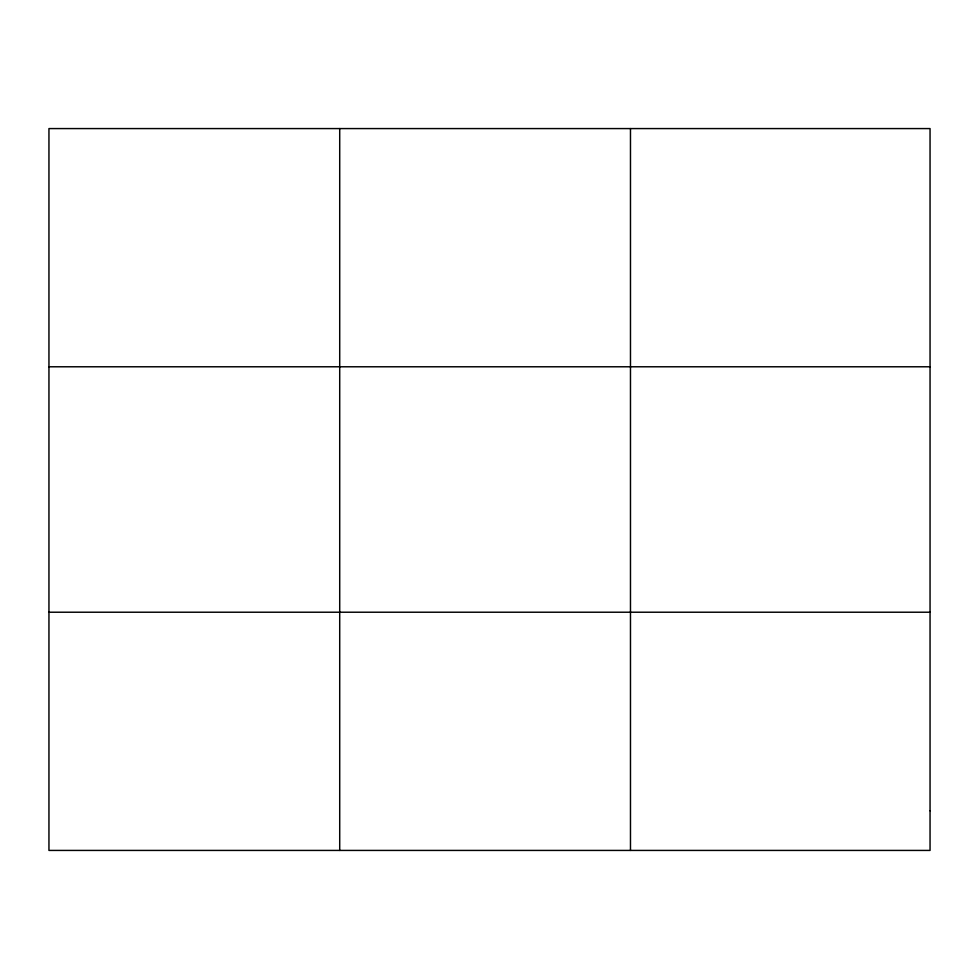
<?xml version="1.0" encoding="UTF-8"?>
<svg xmlns="http://www.w3.org/2000/svg" width="979" height="979" viewBox="0 0 979 979"><rect width="100%" height="100%" fill="white"/><g stroke="black" fill="none" stroke-linecap="round" stroke-linejoin="round"><path stroke-width="1.47" d="M339.713 850.421L339.713 128.579M630.476 850.421L630.476 128.579M48.95 366.782L930.05 366.782M48.95 612.218L930.05 612.218M930.05 810.722L930.05 850.421L48.95 850.421L48.95 128.579L930.05 128.579L930.05 810.722"/></g></svg>
